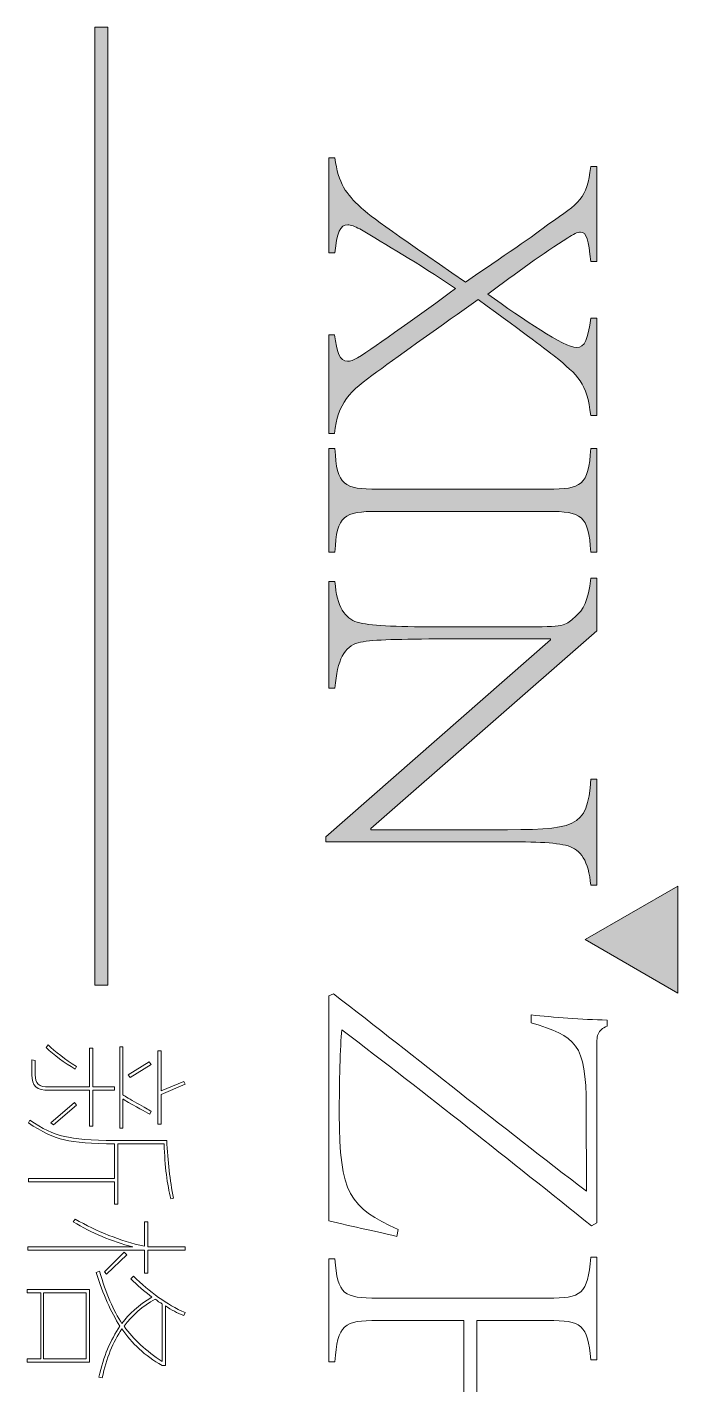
# Model space of a CAD drawing. Header units: inches. Extents: x -3733042 to -3450527, y 579159 to 997713.
# Drawn here: x -3509055 to -3508248, y 772827 to 774511 of the extents above; entities that cross this region are included whole.
import ezdxf

# ---------------------------------------------------------------- set-up
doc = ezdxf.new("R2010")
doc.units = ezdxf.units.IN
doc.header["$LTSCALE"] = 1000
doc.header["$MEASUREMENT"] = 0
doc.layers.get('0').update_dxf_attribs({"lineweight": 18})
doc.layers.add('图层 1', color=7, linetype='Continuous', lineweight=18)

msp = doc.modelspace()

# ---------------------------------------------------------------- hatches: boundary and pattern name
for points in [[(-3508955.1, 774511.4), (-3508955.1, 773322.8), (-3508971.1, 773322.8), (-3508971.1, 774511.4)], [(-3508247.7, 773313), (-3508362.8, 773379.4), (-3508247.7, 773445.8)]]:
    msp.add_hatch(color=256).paths.add_polyline_path(points, flags=0)
h = msp.add_hatch(color=256)
edge = h.paths.add_edge_path(flags=0)
edge.add_spline(control_points=[(-3508680.7, 773823.6), (-3508680.7, 773823.6), (-3508673.3, 773823.6), (-3508673.3, 773823.6)], knot_values=[0, 0, 0, 0, 7.441406, 7.441406, 7.441406, 7.441406], weights=[1, 1, 1, 1], degree=3, periodic=0)
edge.add_spline(control_points=[(-3508673.3, 773823.6), (-3508671.1, 773792.3), (-3508660.5, 773777.4), (-3508645.7, 773773.2)], knot_values=[0, 0, 0, 0, 61.348864, 61.348864, 61.348864, 61.348864], weights=[1, 1, 1, 1], degree=3, periodic=0)
edge.add_spline(control_points=[(-3508645.7, 773773.2), (-3508629.7, 773768.9), (-3508600.5, 773767.3), (-3508546.9, 773767.3)], knot_values=[0, 0, 0, 0, 99.116821, 99.116821, 99.116821, 99.116821], weights=[1, 1, 1, 1], degree=3, periodic=0)
edge.add_spline(control_points=[(-3508546.9, 773767.3), (-3508546.9, 773767.3), (-3508431.7, 773767.3), (-3508431.7, 773767.3)], knot_values=[0, 0, 0, 0, 115.212606, 115.212606, 115.212606, 115.212606], weights=[1, 1, 1, 1], degree=3, periodic=0)
edge.add_spline(control_points=[(-3508431.7, 773767.3), (-3508384.4, 773767.3), (-3508387.1, 773770), (-3508375.4, 773779.5)], knot_values=[0, 0, 0, 0, 59.527943, 59.527943, 59.527943, 59.527943], weights=[1, 1, 1, 1], degree=3, periodic=0)
edge.add_spline(control_points=[(-3508375.4, 773779.5), (-3508364.8, 773788.6), (-3508359, 773799.7), (-3508355.8, 773827.8)], knot_values=[0, 0, 0, 0, 53.556612, 53.556612, 53.556612, 53.556612], weights=[1, 1, 1, 1], degree=3, periodic=0)
edge.add_spline(control_points=[(-3508355.8, 773827.8), (-3508355.8, 773827.8), (-3508348.3, 773827.8), (-3508348.3, 773827.8)], knot_values=[0, 0, 0, 0, 7.441406, 7.441406, 7.441406, 7.441406], weights=[1, 1, 1, 1], degree=3, periodic=0)
edge.add_spline(control_points=[(-3508348.3, 773827.8), (-3508348.3, 773827.8), (-3508348.3, 773762.5), (-3508348.3, 773762.5)], knot_values=[0, 0, 0, 0, 65.293172, 65.293172, 65.293172, 65.293172], weights=[1, 1, 1, 1], degree=3, periodic=0)
edge.add_spline(control_points=[(-3508348.3, 773762.5), (-3508348.3, 773762.5), (-3508628.7, 773517.3), (-3508628.7, 773517.3)], knot_values=[0, 0, 0, 0, 372.463837, 372.463837, 372.463837, 372.463837], weights=[1, 1, 1, 1], degree=3, periodic=0)
edge.add_spline(control_points=[(-3508628.7, 773517.3), (-3508628.7, 773517.3), (-3508628.7, 773515.7), (-3508628.7, 773515.7)], knot_values=[0, 0, 0, 0, 1.601969, 1.601969, 1.601969, 1.601969], weights=[1, 1, 1, 1], degree=3, periodic=0)
edge.add_spline(control_points=[(-3508628.7, 773515.7), (-3508628.7, 773515.7), (-3508477.4, 773515.7), (-3508477.4, 773515.7)], knot_values=[0, 0, 0, 0, 151.308594, 151.308594, 151.308594, 151.308594], weights=[1, 1, 1, 1], degree=3, periodic=0)
edge.add_spline(control_points=[(-3508477.4, 773515.7), (-3508373.8, 773515.7), (-3508360, 773516.2), (-3508355.8, 773578.3)], knot_values=[0, 0, 0, 0, 161.678425, 161.678425, 161.678425, 161.678425], weights=[1, 1, 1, 1], degree=3, periodic=0)
edge.add_spline(control_points=[(-3508355.8, 773578.3), (-3508355.8, 773578.3), (-3508348.3, 773578.3), (-3508348.3, 773578.3)], knot_values=[0, 0, 0, 0, 7.441406, 7.441406, 7.441406, 7.441406], weights=[1, 1, 1, 1], degree=3, periodic=0)
edge.add_spline(control_points=[(-3508348.3, 773578.3), (-3508348.3, 773578.3), (-3508348.3, 773446.7), (-3508348.3, 773446.7)], knot_values=[0, 0, 0, 0, 131.645711, 131.645711, 131.645711, 131.645711], weights=[1, 1, 1, 1], degree=3, periodic=0)
edge.add_spline(control_points=[(-3508348.3, 773446.7), (-3508348.3, 773446.7), (-3508355.8, 773446.7), (-3508355.8, 773446.7)], knot_values=[0, 0, 0, 0, 7.441406, 7.441406, 7.441406, 7.441406], weights=[1, 1, 1, 1], degree=3, periodic=0)
edge.add_spline(control_points=[(-3508355.8, 773446.7), (-3508358.4, 773477.4), (-3508368.5, 773490.7), (-3508383.9, 773495.5)], knot_values=[0, 0, 0, 0, 60.154633, 60.154633, 60.154633, 60.154633], weights=[1, 1, 1, 1], degree=3, periodic=0)
edge.add_spline(control_points=[(-3508383.9, 773495.5), (-3508400.4, 773500.3), (-3508427.4, 773500.8), (-3508477.4, 773500.8)], knot_values=[0, 0, 0, 0, 93.804687, 93.804687, 93.804687, 93.804687], weights=[1, 1, 1, 1], degree=3, periodic=0)
edge.add_spline(control_points=[(-3508477.4, 773500.8), (-3508477.4, 773500.8), (-3508684.4, 773500.8), (-3508684.4, 773500.8)], knot_values=[0, 0, 0, 0, 207.067464, 207.067464, 207.067464, 207.067464], weights=[1, 1, 1, 1], degree=3, periodic=0)
edge.add_spline(control_points=[(-3508684.4, 773500.8), (-3508684.4, 773500.8), (-3508684.4, 773506.7), (-3508684.4, 773506.7)], knot_values=[0, 0, 0, 0, 5.839437, 5.839437, 5.839437, 5.839437], weights=[1, 1, 1, 1], degree=3, periodic=0)
edge.add_spline(control_points=[(-3508684.4, 773506.7), (-3508684.4, 773506.7), (-3508405.7, 773751.4), (-3508405.7, 773751.4)], knot_values=[0, 0, 0, 0, 370.937923, 370.937923, 370.937923, 370.937923], weights=[1, 1, 1, 1], degree=3, periodic=0)
edge.add_spline(control_points=[(-3508405.7, 773751.4), (-3508405.7, 773751.4), (-3508405.7, 773752.5), (-3508405.7, 773752.5)], knot_values=[0, 0, 0, 0, 1.059367, 1.059367, 1.059367, 1.059367], weights=[1, 1, 1, 1], degree=3, periodic=0)
edge.add_spline(control_points=[(-3508405.7, 773752.5), (-3508405.7, 773752.5), (-3508546.9, 773752.5), (-3508546.9, 773752.5)], knot_values=[0, 0, 0, 0, 141.231689, 141.231689, 141.231689, 141.231689], weights=[1, 1, 1, 1], degree=3, periodic=0)
edge.add_spline(control_points=[(-3508546.9, 773752.5), (-3508600.5, 773751.9), (-3508629.7, 773751.4), (-3508644.6, 773747.7)], knot_values=[0, 0, 0, 0, 97.919192, 97.919192, 97.919192, 97.919192], weights=[1, 1, 1, 1], degree=3, periodic=0)
edge.add_spline(control_points=[(-3508644.6, 773747.7), (-3508661.1, 773742.9), (-3508670.6, 773727), (-3508673.3, 773691.4)], knot_values=[0, 0, 0, 0, 67.378468, 67.378468, 67.378468, 67.378468], weights=[1, 1, 1, 1], degree=3, periodic=0)
edge.add_spline(control_points=[(-3508673.3, 773691.4), (-3508673.3, 773691.4), (-3508680.7, 773691.4), (-3508680.7, 773691.4)], knot_values=[0, 0, 0, 0, 7.441406, 7.441406, 7.441406, 7.441406], weights=[1, 1, 1, 1], degree=3, periodic=0)
edge.add_spline(control_points=[(-3508680.7, 773691.4), (-3508680.7, 773691.4), (-3508680.7, 773823.6), (-3508680.7, 773823.6)], knot_values=[0, 0, 0, 0, 132.188314, 132.188314, 132.188314, 132.188314], weights=[1, 1, 1, 1], degree=3, periodic=0)
edge = h.paths.add_edge_path(flags=0)
edge.add_spline(control_points=[(-3508680.7, 773988.7), (-3508680.7, 773988.7), (-3508673.3, 773988.7), (-3508673.3, 773988.7)], knot_values=[0, 0, 0, 0, 7.441406, 7.441406, 7.441406, 7.441406], weights=[1, 1, 1, 1], degree=3, periodic=0)
edge.add_spline(control_points=[(-3508673.3, 773988.7), (-3508671.1, 773942.5), (-3508662.1, 773938.2), (-3508620.2, 773938.2)], knot_values=[0, 0, 0, 0, 88.239798, 88.239798, 88.239798, 88.239798], weights=[1, 1, 1, 1], degree=3, periodic=0)
edge.add_spline(control_points=[(-3508620.2, 773938.2), (-3508620.2, 773938.2), (-3508408.9, 773938.2), (-3508408.9, 773938.2)], knot_values=[0, 0, 0, 0, 211.279093, 211.279093, 211.279093, 211.279093], weights=[1, 1, 1, 1], degree=3, periodic=0)
edge.add_spline(control_points=[(-3508408.9, 773938.2), (-3508367.5, 773938.2), (-3508358.4, 773942.5), (-3508355.8, 773988.7)], knot_values=[0, 0, 0, 0, 87.923984, 87.923984, 87.923984, 87.923984], weights=[1, 1, 1, 1], degree=3, periodic=0)
edge.add_spline(control_points=[(-3508355.8, 773988.7), (-3508355.8, 773988.7), (-3508348.3, 773988.7), (-3508348.3, 773988.7)], knot_values=[0, 0, 0, 0, 7.441406, 7.441406, 7.441406, 7.441406], weights=[1, 1, 1, 1], degree=3, periodic=0)
edge.add_spline(control_points=[(-3508348.3, 773988.7), (-3508348.3, 773988.7), (-3508348.3, 773860.2), (-3508348.3, 773860.2)], knot_values=[0, 0, 0, 0, 128.467611, 128.467611, 128.467611, 128.467611], weights=[1, 1, 1, 1], degree=3, periodic=0)
edge.add_spline(control_points=[(-3508348.3, 773860.2), (-3508348.3, 773860.2), (-3508355.8, 773860.2), (-3508355.8, 773860.2)], knot_values=[0, 0, 0, 0, 7.441406, 7.441406, 7.441406, 7.441406], weights=[1, 1, 1, 1], degree=3, periodic=0)
edge.add_spline(control_points=[(-3508355.8, 773860.2), (-3508358.4, 773905.9), (-3508367.5, 773910.6), (-3508408.9, 773910.6)], knot_values=[0, 0, 0, 0, 87.776928, 87.776928, 87.776928, 87.776928], weights=[1, 1, 1, 1], degree=3, periodic=0)
edge.add_spline(control_points=[(-3508408.9, 773910.6), (-3508408.9, 773910.6), (-3508620.2, 773910.6), (-3508620.2, 773910.6)], knot_values=[0, 0, 0, 0, 211.279093, 211.279093, 211.279093, 211.279093], weights=[1, 1, 1, 1], degree=3, periodic=0)
edge.add_spline(control_points=[(-3508620.2, 773910.6), (-3508662.1, 773910.6), (-3508671.1, 773905.9), (-3508673.3, 773860.2)], knot_values=[0, 0, 0, 0, 88.092225, 88.092225, 88.092225, 88.092225], weights=[1, 1, 1, 1], degree=3, periodic=0)
edge.add_spline(control_points=[(-3508673.3, 773860.2), (-3508673.3, 773860.2), (-3508680.7, 773860.2), (-3508680.7, 773860.2)], knot_values=[0, 0, 0, 0, 7.441406, 7.441406, 7.441406, 7.441406], weights=[1, 1, 1, 1], degree=3, periodic=0)
edge.add_spline(control_points=[(-3508680.7, 773860.2), (-3508680.7, 773860.2), (-3508680.7, 773988.7), (-3508680.7, 773988.7)], knot_values=[0, 0, 0, 0, 128.467611, 128.467611, 128.467611, 128.467611], weights=[1, 1, 1, 1], degree=3, periodic=0)
edge = h.paths.add_edge_path(flags=0)
edge.add_spline(control_points=[(-3508355.8, 774338.5), (-3508355.8, 774338.5), (-3508348.3, 774338.5), (-3508348.3, 774338.5)], knot_values=[0, 0, 0, 0, 7.441406, 7.441406, 7.441406, 7.441406], weights=[1, 1, 1, 1], degree=3, periodic=0)
edge.add_spline(control_points=[(-3508348.3, 774338.5), (-3508348.3, 774338.5), (-3508348.3, 774220.6), (-3508348.3, 774220.6)], knot_values=[0, 0, 0, 0, 117.873942, 117.873942, 117.873942, 117.873942], weights=[1, 1, 1, 1], degree=3, periodic=0)
edge.add_spline(control_points=[(-3508348.3, 774220.6), (-3508348.3, 774220.6), (-3508355.8, 774220.6), (-3508355.8, 774220.6)], knot_values=[0, 0, 0, 0, 7.441406, 7.441406, 7.441406, 7.441406], weights=[1, 1, 1, 1], degree=3, periodic=0)
edge.add_spline(control_points=[(-3508355.8, 774220.6), (-3508358.4, 774247.2), (-3508361.1, 774257.2), (-3508368.5, 774257.2), (-3508372.2, 774257.2), (-3508377.5, 774254.6), (-3508384.4, 774249.8)], knot_values=[0, 0, 0, 0, 29.533034, 29.533034, 29.533034, 59.066067, 59.066067, 59.066067, 59.066067], weights=[1, 1, 1, 1, 1, 1, 1], degree=3, periodic=0)
edge.add_spline(control_points=[(-3508384.4, 774249.8), (-3508414.7, 774231.2), (-3508448.2, 774206.3), (-3508483.7, 774180.3)], knot_values=[0, 0, 0, 0, 121.232205, 121.232205, 121.232205, 121.232205], weights=[1, 1, 1, 1], degree=3, periodic=0)
edge.add_spline(control_points=[(-3508483.7, 774180.3), (-3508439.7, 774148.9), (-3508389.2, 774113.9), (-3508373.3, 774113.9), (-3508363.2, 774113.9), (-3508359, 774124.5), (-3508355.8, 774150.5)], knot_values=[0, 0, 0, 0, 86.780348, 86.780348, 86.780348, 173.560696, 173.560696, 173.560696, 173.560696], weights=[1, 1, 1, 1, 1, 1, 1], degree=3, periodic=0)
edge.add_spline(control_points=[(-3508355.8, 774150.5), (-3508355.8, 774150.5), (-3508348.3, 774150.5), (-3508348.3, 774150.5)], knot_values=[0, 0, 0, 0, 7.441406, 7.441406, 7.441406, 7.441406], weights=[1, 1, 1, 1], degree=3, periodic=0)
edge.add_spline(control_points=[(-3508348.3, 774150.5), (-3508348.3, 774150.5), (-3508348.3, 774029.5), (-3508348.3, 774029.5)], knot_values=[0, 0, 0, 0, 121.026204, 121.026204, 121.026204, 121.026204], weights=[1, 1, 1, 1], degree=3, periodic=0)
edge.add_spline(control_points=[(-3508348.3, 774029.5), (-3508348.3, 774029.5), (-3508355.8, 774029.5), (-3508355.8, 774029.5)], knot_values=[0, 0, 0, 0, 7.441406, 7.441406, 7.441406, 7.441406], weights=[1, 1, 1, 1], degree=3, periodic=0)
edge.add_spline(control_points=[(-3508355.8, 774029.5), (-3508360.6, 774070.4), (-3508371.2, 774078.8), (-3508400.9, 774103.3)], knot_values=[0, 0, 0, 0, 89.969743, 89.969743, 89.969743, 89.969743], weights=[1, 1, 1, 1], degree=3, periodic=0)
edge.add_spline(control_points=[(-3508400.9, 774103.3), (-3508410.5, 774110.7), (-3508433.3, 774128.2), (-3508495.4, 774173.4)], knot_values=[0, 0, 0, 0, 117.621334, 117.621334, 117.621334, 117.621334], weights=[1, 1, 1, 1], degree=3, periodic=0)
edge.add_spline(control_points=[(-3508495.4, 774173.4), (-3508541.6, 774141), (-3508589.9, 774106.5), (-3508621.2, 774083.6)], knot_values=[0, 0, 0, 0, 154.55378, 154.55378, 154.55378, 154.55378], weights=[1, 1, 1, 1], degree=3, periodic=0)
edge.add_spline(control_points=[(-3508621.2, 774083.6), (-3508655.2, 774059.8), (-3508670.1, 774044.9), (-3508673.8, 774007.2)], knot_values=[0, 0, 0, 0, 96.776453, 96.776453, 96.776453, 96.776453], weights=[1, 1, 1, 1], degree=3, periodic=0)
edge.add_spline(control_points=[(-3508673.8, 774007.2), (-3508673.8, 774007.2), (-3508680.7, 774007.2), (-3508680.7, 774007.2)], knot_values=[0, 0, 0, 0, 6.924642, 6.924642, 6.924642, 6.924642], weights=[1, 1, 1, 1], degree=3, periodic=0)
edge.add_spline(control_points=[(-3508680.7, 774007.2), (-3508680.7, 774007.2), (-3508680.7, 774129.8), (-3508680.7, 774129.8)], knot_values=[0, 0, 0, 0, 122.628174, 122.628174, 122.628174, 122.628174], weights=[1, 1, 1, 1], degree=3, periodic=0)
edge.add_spline(control_points=[(-3508680.7, 774129.8), (-3508680.7, 774129.8), (-3508673.8, 774129.8), (-3508673.8, 774129.8)], knot_values=[0, 0, 0, 0, 6.924642, 6.924642, 6.924642, 6.924642], weights=[1, 1, 1, 1], degree=3, periodic=0)
edge.add_spline(control_points=[(-3508673.8, 774129.8), (-3508671.1, 774108.6), (-3508667.4, 774096.9), (-3508657.9, 774096.9), (-3508654.1, 774096.9), (-3508650.4, 774098.5), (-3508645.1, 774101.1)], knot_values=[0, 0, 0, 0, 26.534513, 26.534513, 26.534513, 53.069027, 53.069027, 53.069027, 53.069027], weights=[1, 1, 1, 1, 1, 1, 1], degree=3, periodic=0)
edge.add_spline(control_points=[(-3508645.1, 774101.1), (-3508621.8, 774116), (-3508564.9, 774156.4), (-3508523.6, 774187.2)], knot_values=[0, 0, 0, 0, 148.941001, 148.941001, 148.941001, 148.941001], weights=[1, 1, 1, 1], degree=3, periodic=0)
edge.add_spline(control_points=[(-3508523.6, 774187.2), (-3508571.9, 774219.5), (-3508610.1, 774241.8), (-3508642.5, 774261)], knot_values=[0, 0, 0, 0, 139.967761, 139.967761, 139.967761, 139.967761], weights=[1, 1, 1, 1], degree=3, periodic=0)
edge.add_spline(control_points=[(-3508642.5, 774261), (-3508648.8, 774264.1), (-3508653.6, 774266.3), (-3508657.3, 774266.3), (-3508666.9, 774266.3), (-3508671.1, 774256.2), (-3508673.3, 774231.2)], knot_values=[0, 0, 0, 0, 28.89822, 28.89822, 28.89822, 57.796439, 57.796439, 57.796439, 57.796439], weights=[1, 1, 1, 1, 1, 1, 1], degree=3, periodic=0)
edge.add_spline(control_points=[(-3508673.3, 774231.2), (-3508673.3, 774231.2), (-3508680.7, 774231.2), (-3508680.7, 774231.2)], knot_values=[0, 0, 0, 0, 7.441406, 7.441406, 7.441406, 7.441406], weights=[1, 1, 1, 1], degree=3, periodic=0)
edge.add_spline(control_points=[(-3508680.7, 774231.2), (-3508680.7, 774231.2), (-3508680.7, 774349.1), (-3508680.7, 774349.1)], knot_values=[0, 0, 0, 0, 117.873942, 117.873942, 117.873942, 117.873942], weights=[1, 1, 1, 1], degree=3, periodic=0)
edge.add_spline(control_points=[(-3508680.7, 774349.1), (-3508680.7, 774349.1), (-3508673.3, 774349.1), (-3508673.3, 774349.1)], knot_values=[0, 0, 0, 0, 7.441406, 7.441406, 7.441406, 7.441406], weights=[1, 1, 1, 1], degree=3, periodic=0)
edge.add_spline(control_points=[(-3508673.3, 774349.1), (-3508669.5, 774317.7), (-3508658.9, 774303.9), (-3508641.4, 774288)], knot_values=[0, 0, 0, 0, 70.794263, 70.794263, 70.794263, 70.794263], weights=[1, 1, 1, 1], degree=3, periodic=0)
edge.add_spline(control_points=[(-3508641.4, 774288), (-3508637.1, 774282.7), (-3508605.3, 774259.4), (-3508511.3, 774195.1)], knot_values=[0, 0, 0, 0, 159.934181, 159.934181, 159.934181, 159.934181], weights=[1, 1, 1, 1], degree=3, periodic=0)
edge.add_spline(control_points=[(-3508511.3, 774195.1), (-3508466.7, 774225.4), (-3508423.7, 774254.6), (-3508407.8, 774267.3)], knot_values=[0, 0, 0, 0, 126.234775, 126.234775, 126.234775, 126.234775], weights=[1, 1, 1, 1], degree=3, periodic=0)
edge.add_spline(control_points=[(-3508407.8, 774267.3), (-3508369.6, 774293.9), (-3508360.6, 774297.6), (-3508355.8, 774338.5)], knot_values=[0, 0, 0, 0, 92.849059, 92.849059, 92.849059, 92.849059], weights=[1, 1, 1, 1], degree=3, periodic=0)

# ---------------------------------------------------------------- linework, layer by layer
at = {"lineweight": 0}
for p, q in [((-3508971.1, 773322.8), (-3508971.1, 774511.4)), ((-3508955.1, 774511.4), (-3508955.1, 773322.8)), ((-3508955.1, 773322.8), (-3508971.1, 773322.8))]:
    msp.add_line(p, q, dxfattribs=at)
for p, q in [((-3508680.7, 774349.1), (-3508680.7, 774231.2)), ((-3508348.3, 774338.5), (-3508348.3, 774220.6)), ((-3508348.3, 774150.5), (-3508348.3, 774029.5)), ((-3508680.7, 774129.8), (-3508680.7, 774007.2)), ((-3508680.7, 773988.7), (-3508680.7, 773860.2)), ((-3508348.3, 773988.7), (-3508348.3, 773860.2)), ((-3508348.3, 773827.8), (-3508348.3, 773762.5)), ((-3508680.7, 773823.6), (-3508680.7, 773691.4)), ((-3508405.7, 773752.5), (-3508405.7, 773751.4)), ((-3508348.3, 773578.3), (-3508348.3, 773446.7)), ((-3508684.4, 773506.7), (-3508684.4, 773500.8)), ((-3508628.7, 773517.3), (-3508628.7, 773515.7)), ((-3508362.8, 773379.4), (-3508247.7, 773445.8)), ((-3508247.7, 773445.8), (-3508247.7, 773313)), ((-3508247.7, 773313), (-3508362.8, 773379.4)), ((-3508680.7, 773309.8), (-3508680.7, 773030.5)), ((-3508429.6, 773285.9), (-3508429.6, 773276.3)), ((-3508335.6, 773279.5), (-3508335.6, 773272.1)), ((-3508348.3, 773244), (-3508348.3, 773027.9)), ((-3508680.7, 772983.3), (-3508680.7, 772855.4)), ((-3508348.3, 772985.5), (-3508348.3, 772858)), ((-3508513.5, 772906.9), (-3508513.5, 772682.9)), ((-3508497, 772906.9), (-3508497, 772682.9))]:
    msp.add_line(p, q)
at = {"lineweight": 9}
for p, q in [((-3508977.9, 773244.6), (-3508977.9, 773196.7)), ((-3508973.7, 773244.6), (-3508973.7, 773196.7)), ((-3508940.1, 773246.3), (-3508940.1, 773145.4)), ((-3508936.7, 773246.3), (-3508936.7, 773186.6)), ((-3508893, 773150.4), (-3508893, 773241.2)), ((-3508893, 773241.2), (-3508888.8, 773241.2)), ((-3508888.8, 773241.2), (-3508888.8, 773191.6)), ((-3509049.4, 773230.3), (-3509049.4, 773211.8)), ((-3509045.2, 773229.5), (-3509045.2, 773211.8)), ((-3508930, 773211.8), (-3508903.9, 773227.8)), ((-3508901.4, 773224.4), (-3508927.5, 773208.5)), ((-3508903.9, 773227.8), (-3508901.4, 773224.4)), ((-3508927.5, 773208.5), (-3508930, 773211.8)), ((-3508888.8, 773191.6), (-3508861, 773203.4)), ((-3508861, 773203.4), (-3508859.3, 773200)), ((-3508977.9, 773192.5), (-3508977.9, 773147.9)), ((-3508973.7, 773192.5), (-3508973.7, 773147.9)), ((-3508946.8, 773196.7), (-3508946.8, 773192.5)), ((-3508859.3, 773200), (-3508888.8, 773187.4)), ((-3508888.8, 773187.4), (-3508888.8, 773150.4)), ((-3509025.9, 773152.1), (-3508996.4, 773177.3)), ((-3508993.9, 773174), (-3509022.5, 773149.6)), ((-3508996.4, 773177.3), (-3508993.9, 773174)), ((-3508936.7, 773181.5), (-3508936.7, 773145.4)), ((-3509022.5, 773149.6), (-3509025.9, 773152.1)), ((-3508888.8, 773150.4), (-3508893, 773150.4)), ((-3508946.8, 773126), (-3508946.8, 773083.1)), ((-3508942.6, 773126), (-3508942.6, 773051.2)), ((-3509053.7, 773083.1), (-3509053.7, 773078.9)), ((-3508946.8, 773078.9), (-3508946.8, 773051.2)), ((-3508909.8, 773029.3), (-3508909.8, 772999)), ((-3508905.6, 773029.3), (-3508905.6, 772998.2)), ((-3509054.5, 772998.2), (-3509054.5, 772994)), ((-3508959.4, 772967.1), (-3508935, 772991.4)), ((-3508931.7, 772988.1), (-3508956.9, 772964.5)), ((-3508935, 772991.4), (-3508931.7, 772988.1)), ((-3508909.8, 772994), (-3508909.8, 772965.4)), ((-3508905.6, 772994), (-3508905.6, 772965.4)), ((-3508859.3, 772998.2), (-3508859.3, 772994)), ((-3508956.9, 772964.5), (-3508959.4, 772967.1)), ((-3509055.3, 772941), (-3509055.3, 772945.2)), ((-3509055.3, 772945.2), (-3508977.9, 772945.2)), ((-3509038.5, 772941), (-3509055.3, 772941)), ((-3509038.5, 772859.4), (-3509038.5, 772941)), ((-3508982.1, 772941), (-3509035.1, 772941)), ((-3509035.1, 772941), (-3509035.1, 772859.4)), ((-3508982.1, 772859.4), (-3508982.1, 772941)), ((-3508977.9, 772945.2), (-3508977.9, 772855.2)), ((-3508887.9, 772927.5), (-3508887.9, 772856)), ((-3508883.7, 772925), (-3508883.7, 772851)), ((-3509055.3, 772855.2), (-3509055.3, 772859.4)), ((-3509055.3, 772859.4), (-3509038.5, 772859.4)), ((-3508977.9, 772855.2), (-3509055.3, 772855.2)), ((-3509035.1, 772859.4), (-3508982.1, 772859.4))]:
    msp.add_line(p, q, dxfattribs=at)
for points in [[(-3508680.7, 774349.1), (-3508680.7, 774349.1), (-3508673.3, 774349.1), (-3508673.3, 774349.1)], [(-3508673.3, 774349.1), (-3508669.5, 774317.7), (-3508658.9, 774303.9), (-3508641.4, 774288)], [(-3508407.8, 774267.3), (-3508369.6, 774293.9), (-3508360.6, 774297.6), (-3508355.8, 774338.5)], [(-3508355.8, 774338.5), (-3508355.8, 774338.5), (-3508348.3, 774338.5), (-3508348.3, 774338.5)], [(-3508641.4, 774288), (-3508637.1, 774282.7), (-3508605.3, 774259.4), (-3508511.3, 774195.1)], [(-3508511.3, 774195.1), (-3508466.7, 774225.4), (-3508423.7, 774254.6), (-3508407.8, 774267.3)], [(-3508523.6, 774187.2), (-3508571.9, 774219.5), (-3508610.1, 774241.8), (-3508642.5, 774261)], [(-3508384.4, 774249.8), (-3508414.7, 774231.2), (-3508448.2, 774206.3), (-3508483.7, 774180.3)], [(-3508673.3, 774231.2), (-3508673.3, 774231.2), (-3508680.7, 774231.2), (-3508680.7, 774231.2)], [(-3508348.3, 774220.6), (-3508348.3, 774220.6), (-3508355.8, 774220.6), (-3508355.8, 774220.6)], [(-3508645.1, 774101.1), (-3508621.8, 774116), (-3508564.9, 774156.4), (-3508523.6, 774187.2)], [(-3508495.4, 774173.4), (-3508541.6, 774141), (-3508589.9, 774106.5), (-3508621.2, 774083.6)], [(-3508400.9, 774103.3), (-3508410.5, 774110.7), (-3508433.3, 774128.2), (-3508495.4, 774173.4)], [(-3508355.8, 774150.5), (-3508355.8, 774150.5), (-3508348.3, 774150.5), (-3508348.3, 774150.5)], [(-3508680.7, 774129.8), (-3508680.7, 774129.8), (-3508673.8, 774129.8), (-3508673.8, 774129.8)], [(-3508355.8, 774029.5), (-3508360.6, 774070.4), (-3508371.2, 774078.8), (-3508400.9, 774103.3)], [(-3508621.2, 774083.6), (-3508655.2, 774059.8), (-3508670.1, 774044.9), (-3508673.8, 774007.2)], [(-3508348.3, 774029.5), (-3508348.3, 774029.5), (-3508355.8, 774029.5), (-3508355.8, 774029.5)], [(-3508673.8, 774007.2), (-3508673.8, 774007.2), (-3508680.7, 774007.2), (-3508680.7, 774007.2)], [(-3508680.7, 773988.7), (-3508680.7, 773988.7), (-3508673.3, 773988.7), (-3508673.3, 773988.7)], [(-3508673.3, 773988.7), (-3508671.1, 773942.5), (-3508662.1, 773938.2), (-3508620.2, 773938.2)], [(-3508408.9, 773938.2), (-3508367.5, 773938.2), (-3508358.4, 773942.5), (-3508355.8, 773988.7)], [(-3508355.8, 773988.7), (-3508355.8, 773988.7), (-3508348.3, 773988.7), (-3508348.3, 773988.7)], [(-3508620.2, 773938.2), (-3508620.2, 773938.2), (-3508408.9, 773938.2), (-3508408.9, 773938.2)], [(-3508620.2, 773910.6), (-3508662.1, 773910.6), (-3508671.1, 773905.9), (-3508673.3, 773860.2)], [(-3508408.9, 773910.6), (-3508408.9, 773910.6), (-3508620.2, 773910.6), (-3508620.2, 773910.6)], [(-3508355.8, 773860.2), (-3508358.4, 773905.9), (-3508367.5, 773910.6), (-3508408.9, 773910.6)], [(-3508673.3, 773860.2), (-3508673.3, 773860.2), (-3508680.7, 773860.2), (-3508680.7, 773860.2)], [(-3508348.3, 773860.2), (-3508348.3, 773860.2), (-3508355.8, 773860.2), (-3508355.8, 773860.2)], [(-3508375.4, 773779.5), (-3508364.8, 773788.6), (-3508359, 773799.7), (-3508355.8, 773827.8)], [(-3508355.8, 773827.8), (-3508355.8, 773827.8), (-3508348.3, 773827.8), (-3508348.3, 773827.8)], [(-3508680.7, 773823.6), (-3508680.7, 773823.6), (-3508673.3, 773823.6), (-3508673.3, 773823.6)], [(-3508673.3, 773823.6), (-3508671.1, 773792.3), (-3508660.5, 773777.4), (-3508645.7, 773773.2)], [(-3508645.7, 773773.2), (-3508629.7, 773768.9), (-3508600.5, 773767.3), (-3508546.9, 773767.3)], [(-3508431.7, 773767.3), (-3508384.4, 773767.3), (-3508387.1, 773770), (-3508375.4, 773779.5)], [(-3508348.3, 773762.5), (-3508348.3, 773762.5), (-3508628.7, 773517.3), (-3508628.7, 773517.3)], [(-3508546.9, 773767.3), (-3508546.9, 773767.3), (-3508431.7, 773767.3), (-3508431.7, 773767.3)], [(-3508684.4, 773506.7), (-3508684.4, 773506.7), (-3508405.7, 773751.4), (-3508405.7, 773751.4)], [(-3508644.6, 773747.7), (-3508661.1, 773742.9), (-3508670.6, 773727), (-3508673.3, 773691.4)], [(-3508546.9, 773752.5), (-3508600.5, 773751.9), (-3508629.7, 773751.4), (-3508644.6, 773747.7)], [(-3508405.7, 773752.5), (-3508405.7, 773752.5), (-3508546.9, 773752.5), (-3508546.9, 773752.5)], [(-3508673.3, 773691.4), (-3508673.3, 773691.4), (-3508680.7, 773691.4), (-3508680.7, 773691.4)], [(-3508477.4, 773515.7), (-3508373.8, 773515.7), (-3508360, 773516.2), (-3508355.8, 773578.3)], [(-3508355.8, 773578.3), (-3508355.8, 773578.3), (-3508348.3, 773578.3), (-3508348.3, 773578.3)], [(-3508628.7, 773515.7), (-3508628.7, 773515.7), (-3508477.4, 773515.7), (-3508477.4, 773515.7)], [(-3508477.4, 773500.8), (-3508477.4, 773500.8), (-3508684.4, 773500.8), (-3508684.4, 773500.8)], [(-3508383.9, 773495.5), (-3508400.4, 773500.3), (-3508427.4, 773500.8), (-3508477.4, 773500.8)], [(-3508355.8, 773446.7), (-3508358.4, 773477.4), (-3508368.5, 773490.7), (-3508383.9, 773495.5)], [(-3508348.3, 773446.7), (-3508348.3, 773446.7), (-3508355.8, 773446.7), (-3508355.8, 773446.7)], [(-3508680.7, 773309.8), (-3508680.7, 773309.8), (-3508674.9, 773311.9), (-3508674.9, 773311.9)], [(-3508674.9, 773311.9), (-3508570.8, 773231.7), (-3508468.3, 773148.9), (-3508361.1, 773067.2)], [(-3508429.6, 773285.9), (-3508402.5, 773283.2), (-3508366.9, 773280.1), (-3508335.6, 773279.5)], [(-3508361.6, 773171.7), (-3508361.1, 773251.4), (-3508374.4, 773258.8), (-3508429.6, 773276.3)], [(-3508335.6, 773272.1), (-3508341.4, 773269.4), (-3508344.7, 773266.8), (-3508346.8, 773262)], [(-3508354.7, 773024.2), (-3508456.6, 773105.4), (-3508559.1, 773187.7), (-3508664.8, 773267.3)], [(-3508346.8, 773262), (-3508348.3, 773257.8), (-3508348.3, 773251.9), (-3508348.3, 773244)], [(-3508361.1, 773067.2), (-3508361.1, 773067.2), (-3508361.6, 773171.7), (-3508361.6, 773171.7)], [(-3508596.3, 773010.9), (-3508610.1, 773014.6), (-3508655.2, 773024.2), (-3508680.7, 773030.5)], [(-3508594.7, 773019.9), (-3508594.7, 773019.9), (-3508596.3, 773010.9), (-3508596.3, 773010.9)], [(-3508348.3, 773027.9), (-3508348.3, 773027.9), (-3508354.7, 773024.2), (-3508354.7, 773024.2)], [(-3508680.7, 772983.3), (-3508680.7, 772983.3), (-3508673.3, 772983.3), (-3508673.3, 772983.3)], [(-3508673.3, 772983.3), (-3508670.1, 772938.7), (-3508662.1, 772934.5), (-3508620.2, 772934.5)], [(-3508408.9, 772934.5), (-3508367.5, 772934.5), (-3508359.5, 772938.7), (-3508355.8, 772985.5)], [(-3508355.8, 772985.5), (-3508355.8, 772985.5), (-3508348.3, 772985.5), (-3508348.3, 772985.5)], [(-3508620.2, 772934.5), (-3508620.2, 772934.5), (-3508408.9, 772934.5), (-3508408.9, 772934.5)], [(-3508620.2, 772906.9), (-3508662.1, 772906.9), (-3508670.1, 772902.1), (-3508673.3, 772855.4)], [(-3508513.5, 772906.9), (-3508513.5, 772906.9), (-3508620.2, 772906.9), (-3508620.2, 772906.9)], [(-3508408.9, 772906.9), (-3508408.9, 772906.9), (-3508497, 772906.9), (-3508497, 772906.9)], [(-3508355.8, 772858), (-3508359.5, 772902.1), (-3508367.5, 772906.9), (-3508408.9, 772906.9)], [(-3508673.3, 772855.4), (-3508673.3, 772855.4), (-3508680.7, 772855.4), (-3508680.7, 772855.4)], [(-3508348.3, 772858), (-3508348.3, 772858), (-3508355.8, 772858), (-3508355.8, 772858)]]:
    msp.add_open_spline(points, degree=3)
for points, knots in [([(-3508642.5, 774261), (-3508648.8, 774264.1), (-3508653.6, 774266.3), (-3508657.3, 774266.3), (-3508666.9, 774266.3), (-3508671.1, 774256.2), (-3508673.3, 774231.2)], [0, 0, 0, 0, 28.371686, 28.371686, 28.371686, 56.743372, 56.743372, 56.743372, 56.743372]), ([(-3508355.8, 774220.6), (-3508358.4, 774247.2), (-3508361.1, 774257.2), (-3508368.5, 774257.2), (-3508372.2, 774257.2), (-3508377.5, 774254.6), (-3508384.4, 774249.8)], [0, 0, 0, 0, 29.024318, 29.024318, 29.024318, 58.048635, 58.048635, 58.048635, 58.048635]), ([(-3508483.7, 774180.3), (-3508439.7, 774148.9), (-3508389.2, 774113.9), (-3508373.3, 774113.9), (-3508363.2, 774113.9), (-3508359, 774124.5), (-3508355.8, 774150.5)], [0, 0, 0, 0, 86.071584, 86.071584, 86.071584, 172.143168, 172.143168, 172.143168, 172.143168]), ([(-3508673.8, 774129.8), (-3508671.1, 774108.6), (-3508667.4, 774096.9), (-3508657.9, 774096.9), (-3508654.1, 774096.9), (-3508650.4, 774098.5), (-3508645.1, 774101.1)], [0, 0, 0, 0, 26.031663, 26.031663, 26.031663, 52.063326, 52.063326, 52.063326, 52.063326]), ([(-3508664.8, 773267.3), (-3508666.9, 773248.2), (-3508667.9, 773200.4), (-3508667.9, 773162.7), (-3508667.9, 773064.5), (-3508654.7, 773046.5), (-3508594.7, 773019.9)], [0, 0, 0, 0, 138.981154, 138.981154, 138.981154, 277.962308, 277.962308, 277.962308, 277.962308])]:
    msp.add_open_spline(points, degree=3, knots=knots)
for points in [[(-3509031.8, 773245.5), (-3509031.8, 773245.5), (-3509029.2, 773248.8), (-3509029.2, 773248.8)], [(-3508995.6, 773218.6), (-3509009.6, 773227), (-3509021.7, 773235.9), (-3509031.8, 773245.5)], [(-3509029.2, 773248.8), (-3509020.3, 773239.9), (-3509008.5, 773230.9), (-3508993.9, 773221.9)], [(-3508977.9, 773244.6), (-3508977.9, 773244.6), (-3508973.7, 773244.6), (-3508973.7, 773244.6)], [(-3508940.1, 773246.3), (-3508940.1, 773246.3), (-3508936.7, 773246.3), (-3508936.7, 773246.3)], [(-3509049.4, 773230.3), (-3509049.4, 773230.3), (-3509045.2, 773229.5), (-3509045.2, 773229.5)], [(-3508993.9, 773221.9), (-3508993.9, 773221.9), (-3508995.6, 773218.6), (-3508995.6, 773218.6)], [(-3509028.4, 773192.5), (-3509043, 773191.9), (-3509050, 773198.4), (-3509049.4, 773211.8)], [(-3509045.2, 773211.8), (-3509045.8, 773201.2), (-3509040.2, 773196.1), (-3509028.4, 773196.7)], [(-3509028.4, 773196.7), (-3509028.4, 773196.7), (-3508977.9, 773196.7), (-3508977.9, 773196.7)], [(-3508977.9, 773192.5), (-3508977.9, 773192.5), (-3509028.4, 773192.5), (-3509028.4, 773192.5)], [(-3508973.7, 773196.7), (-3508973.7, 773196.7), (-3508946.8, 773196.7), (-3508946.8, 773196.7)], [(-3508946.8, 773192.5), (-3508946.8, 773192.5), (-3508973.7, 773192.5), (-3508973.7, 773192.5)], [(-3508936.7, 773186.6), (-3508933.3, 773184.9), (-3508927.5, 773181.5), (-3508919, 773176.5)], [(-3508935, 773180.7), (-3508935.6, 773181.3), (-3508936.2, 773181.5), (-3508936.7, 773181.5)], [(-3508903.1, 773163), (-3508908.7, 773165.9), (-3508919.3, 773171.7), (-3508935, 773180.7)], [(-3508919, 773176.5), (-3508910.1, 773171.5), (-3508904.2, 773168.1), (-3508901.4, 773166.4)], [(-3509053.7, 773152.1), (-3509053.7, 773152.1), (-3509051.9, 773155.5), (-3509051.9, 773155.5)], [(-3509009.1, 773131.1), (-3509022.5, 773133.9), (-3509037.4, 773140.9), (-3509053.7, 773152.1)], [(-3509051.9, 773155.5), (-3509036.8, 773144.8), (-3509022.5, 773138.1), (-3509009.1, 773135.3)], [(-3508901.4, 773166.4), (-3508901.4, 773166.4), (-3508903.1, 773163), (-3508903.1, 773163)], [(-3509009.1, 773135.3), (-3508996.2, 773131.9), (-3508975.4, 773130.2), (-3508946.8, 773130.2)], [(-3508973.7, 773147.9), (-3508973.7, 773147.9), (-3508977.9, 773147.9), (-3508977.9, 773147.9)], [(-3508936.7, 773145.4), (-3508936.7, 773145.4), (-3508940.1, 773145.4), (-3508940.1, 773145.4)], [(-3508946.8, 773126), (-3508974.8, 773126), (-3508995.6, 773127.7), (-3509009.1, 773131.1)], [(-3508946.8, 773130.2), (-3508946.8, 773130.2), (-3508882, 773130.2), (-3508882, 773130.2)], [(-3508885.4, 773126), (-3508885.4, 773126), (-3508942.6, 773126), (-3508942.6, 773126)], [(-3508877, 773057.9), (-3508881.5, 773075.3), (-3508884.3, 773098), (-3508885.4, 773126)], [(-3508882, 773130.2), (-3508880.9, 773104.4), (-3508878.1, 773080.6), (-3508873.6, 773058.7)], [(-3509053.7, 773083.1), (-3509053.7, 773083.1), (-3508946.8, 773083.1), (-3508946.8, 773083.1)], [(-3508946.8, 773078.9), (-3508946.8, 773078.9), (-3509053.7, 773078.9), (-3509053.7, 773078.9)], [(-3508942.6, 773051.2), (-3508942.6, 773051.2), (-3508946.8, 773051.2), (-3508946.8, 773051.2)], [(-3508873.6, 773058.7), (-3508873.6, 773058.7), (-3508877, 773057.9), (-3508877, 773057.9)], [(-3508998.1, 773029.3), (-3508998.1, 773029.3), (-3508995.6, 773032.7), (-3508995.6, 773032.7)], [(-3508995.6, 773032.7), (-3508968.7, 773017), (-3508940.1, 773005.7), (-3508909.8, 772999)], [(-3508924.1, 772998.2), (-3508950.5, 773004.9), (-3508975.1, 773015.3), (-3508998.1, 773029.3)], [(-3508909.8, 773029.3), (-3508909.8, 773029.3), (-3508905.6, 773029.3), (-3508905.6, 773029.3)], [(-3509054.5, 772998.2), (-3509054.5, 772998.2), (-3508924.1, 772998.2), (-3508924.1, 772998.2)], [(-3508909.8, 772994), (-3508909.8, 772994), (-3509054.5, 772994), (-3509054.5, 772994)], [(-3508905.6, 772998.2), (-3508905.6, 772998.2), (-3508859.3, 772998.2), (-3508859.3, 772998.2)], [(-3508859.3, 772994), (-3508859.3, 772994), (-3508905.6, 772994), (-3508905.6, 772994)], [(-3508969.5, 772966.2), (-3508969.5, 772966.2), (-3508965.3, 772967.9), (-3508965.3, 772967.9)], [(-3508940.1, 772899.7), (-3508951.3, 772917.1), (-3508961.1, 772939.3), (-3508969.5, 772966.2)], [(-3508965.3, 772967.9), (-3508957.5, 772940.4), (-3508948.2, 772918.8), (-3508937.6, 772903.1)], [(-3508905.6, 772965.4), (-3508905.6, 772965.4), (-3508909.8, 772965.4), (-3508909.8, 772965.4)], [(-3508926.6, 772958.6), (-3508926.6, 772958.6), (-3508923.3, 772962), (-3508923.3, 772962)], [(-3508900.5, 772935.9), (-3508910.1, 772943.2), (-3508918.8, 772950.8), (-3508926.6, 772958.6)], [(-3508923.3, 772962), (-3508903.1, 772941.8), (-3508881.8, 772926.7), (-3508859.3, 772916.6)], [(-3508937.6, 772903.1), (-3508929.2, 772914.9), (-3508916.8, 772925.8), (-3508900.5, 772935.9)], [(-3508896.3, 772933.4), (-3508912.1, 772924.4), (-3508924.9, 772913.2), (-3508935, 772899.7)], [(-3508892.1, 772930), (-3508893.8, 772931.7), (-3508895.2, 772932.8), (-3508896.3, 772933.4)], [(-3508887.9, 772927.5), (-3508888.5, 772928.1), (-3508889.9, 772928.9), (-3508892.1, 772930)], [(-3508861, 772913.2), (-3508868.9, 772916), (-3508876.5, 772920), (-3508883.7, 772925)], [(-3508859.3, 772916.6), (-3508859.3, 772916.6), (-3508861, 772913.2), (-3508861, 772913.2)], [(-3508966.2, 772836.7), (-3508960.6, 772861.9), (-3508951.8, 772882.9), (-3508940.1, 772899.7)], [(-3508935, 772899.7), (-3508923.3, 772883.5), (-3508907.6, 772868.9), (-3508887.9, 772856)], [(-3508937.6, 772896.4), (-3508948.8, 772880.1), (-3508956.9, 772860), (-3508962, 772835.8)], [(-3508887.9, 772851), (-3508909.2, 772863.3), (-3508925.8, 772878.5), (-3508937.6, 772896.4)], [(-3508883.7, 772851), (-3508883.7, 772851), (-3508887.9, 772851), (-3508887.9, 772851)], [(-3508962, 772835.8), (-3508962, 772835.8), (-3508966.2, 772836.7), (-3508966.2, 772836.7)]]:
    msp.add_open_spline(points, degree=3, dxfattribs=at)
at = {"layer": '图层 1', "lineweight": 0}
msp.add_line((-3508971.1, 774511.4), (-3508955.1, 774511.4), dxfattribs=at)

doc.saveas('drawing.dxf')
